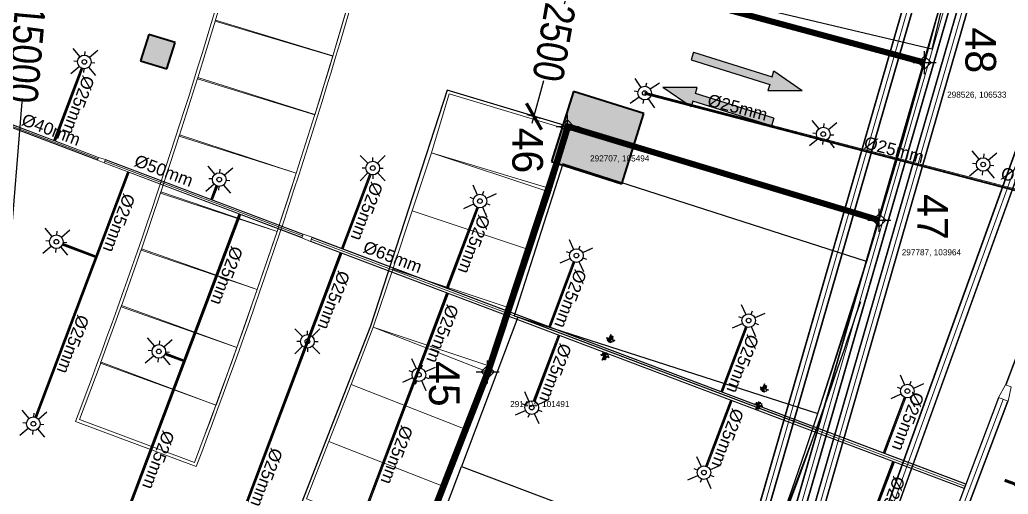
# Model space of a CAD drawing. Header units: inches. Extents: x 257070 to 799932, y -17980 to 269260.
# Drawn here: x 283779 to 299889, y 99499 to 107232 of the extents above; entities that cross this region are included whole.
import ezdxf

# ---------------------------------------------------------------- set-up
doc = ezdxf.new("R2010")
doc.units = ezdxf.units.IN
doc.header["$MEASUREMENT"] = 0
doc.header["$PDMODE"] = 99
doc.header["$PDSIZE"] = 100
doc.layers.add('0-AES-F-HYDRANT PIPE', color=7, linetype='Continuous', lineweight=15, true_color=0xf57247)
for name, color, linetype in [('0-AES-F-SPRINKLER', 10, 'Continuous'), ('2 wheeler barrier', 170, 'Continuous'), ('basement1_AP$0$A-_ROAD----_E-_-', 2, 'Continuous'), ('DSP_MISCELANEOUS', 252, 'Continuous'), ('DSP_SLAB CO-ORDINATES', 160, 'Continuous'), ('RETAIL', 40, 'Continuous')]:
    doc.layers.add(name, color=color, linetype=linetype)
for name, color, linetype, lineweight in [('0-AES-F-SPRINKLER PIPE', 10, 'Continuous', 15), ('07--DIM-2', 2, 'Continuous', 25), ('E--CONCRETE-4', 4, 'Continuous', 40), ('E--CONCRETE-SHADE', 253, 'Continuous', 20), ('M--TILING-2', 252, 'Continuous', 18), ('Q--PARKING', 253, 'Continuous', 13), ('TEXT', 7, 'Continuous', 0)]:
    doc.layers.add(name, color=color, linetype=linetype, lineweight=lineweight)
doc.styles.get("Standard").update_dxf_attribs({"font": 'arial.ttf'})
doc.styles.add('TEXT style 175', font='GOTHIC.TTF')
doc.styles.add('TEXT style 75', font='ARIALN.TTF')
doc.dimstyles.new('75', dxfattribs={"dimscale": 1.5, "dimtxt": 200, "dimasz": 113, "dimexe": 113, "dimexo": 0, "dimgap": 25, "dimtad": 0, "dimdec": 0, "dimrnd": 5, "dimzin": 0, "dimdsep": 46, "dimtxsty": 'TEXT style 75', "dimblk": 'ARCHTICK', "dimcen": 0.09, "dimdle": 113, "dimclrd": 8, "dimclre": 8, "dimclrt": 256, "dimadec": 0, "dimazin": 0, "dimtfac": 1, "dimtdec": 0, "dimtofl": 0, "dimtmove": 1, "dimatfit": 3, "dimldrblk": 'OPEN90', "dimfxl": 0, "dimtolj": 1, "dimtzin": 0, "dimarcsym": 0})
doc.dimstyles.new('ISO-25', dxfattribs={"dimtxt": 2.5, "dimasz": 2.5, "dimexe": 1.25, "dimexo": 0.625, "dimtad": 1, "dimtxsty": 'Standard', "dimcen": 2.5, "dimadec": 0, "dimazin": 0, "dimtfac": 1, "dimtmove": 0, "dimatfit": 3, "dimfxl": 1, "dimarcsym": 0})

# ---------------------------------------------------------------- blocks, each defined once
blk = doc.blocks.new('_ArchTick')
at = {"color": 0, "linetype": 'ByBlock', "const_width": 0.15}
blk.add_lwpolyline([(-0.5, -0.5), (0.5, 0.5)], dxfattribs=at)
blk = doc.blocks.new('*D304')
at = {"layer": '07--DIM-2', "color": 251, "lineweight": -2, "ltscale": 1000, "transparency": 16777216}
for p, q in [((292839, 108180), (292651, 107484)), ((292922, 108041), (292700, 108100)), ((292130, 105546), (292318, 106243)), ((292273, 105625), (292051, 105685))]:
    blk.add_line(p, q, dxfattribs=at)
at = {"layer": 'DEFPOINTS', "color": 0, "ltscale": 1000, "transparency": 16777216}
for p in [(292809, 108071), (292922, 108041, 0), (292273, 105625, 0)]:
    blk.add_point(p, dxfattribs=at)
at = {"layer": '07--DIM-2', "color": 251, "lineweight": -2, "ltscale": 1000, "transparency": 16777216, "xscale": 350, "yscale": 350, "zscale": 350}
for p, rotation in [((292809, 108071), 74.94738808202769), ((292160, 105656), 254.9473880820277)]:
    blk.add_blockref('_ArchTick', p, dxfattribs=dict(at, rotation=rotation))
at = {"layer": '07--DIM-2', "ltscale": 1000, "transparency": 16777216, "insert": (292484, 106863), "char_height": 500, "attachment_point": 5, "rotation": 260, "style": 'TEXT style 75'}
blk.add_mtext('\\A1;2500', dxfattribs=at)
blk = doc.blocks.new('_Open90')
at = {"color": 0, "linetype": 'ByBlock', "lineweight": -2}
for p, q in [((-0.5, 0.5), (0, 0)), ((0, 0), (-1, 0)), ((0, 0), (-0.5, -0.5))]:
    blk.add_line(p, q, dxfattribs=at)
blk = doc.blocks.new('*D342')
at = {"layer": '07--DIM-2', "color": 251, "lineweight": -2, "ltscale": 1000, "transparency": 16777216}
for p, q in [((283530, 114223), (284601, 114136)), ((284498, 114257), (283944, 107444)), ((283264, 99082), (283818, 105896)), ((282314, 99273), (283385, 99185))]:
    blk.add_line(p, q, dxfattribs=at)
at = {"layer": 'DEFPOINTS', "color": 0, "ltscale": 1000, "transparency": 16777216}
for p in [(283530, 114223, 0), (282314, 99273, 0), (283273, 99195)]:
    blk.add_point(p, dxfattribs=at)
at = {"layer": '07--DIM-2', "color": 251, "lineweight": -2, "ltscale": 1000, "transparency": 16777216, "xscale": 350, "yscale": 350, "zscale": 350}
for p, rotation in [((284489, 114145), 85.35068938161946), ((283273, 99195), 265.3506893816195)]:
    blk.add_blockref('_ArchTick', p, dxfattribs=dict(at, rotation=rotation))
at = {"layer": '07--DIM-2', "ltscale": 1000, "transparency": 16777216, "insert": (283881, 106670), "char_height": 500, "attachment_point": 5, "rotation": 265, "style": 'TEXT style 75'}
blk.add_mtext('\\A1;15000', dxfattribs=at)
blk = doc.blocks.new('*U158')
at = {"layer": 'DSP_SLAB CO-ORDINATES', "color": 206}
for p, q in [((0, -188), (0, 188)), ((-188, 0), (188, 0))]:
    blk.add_line(p, q, dxfattribs=at)
at = {"layer": 'DSP_SLAB CO-ORDINATES', "color": 206, "ltscale": 3.5}
blk.add_lwpolyline([(-105, 0), (0, 106), (105, 0), (0, -105), (-105, 0)], dxfattribs=at)
at = {"layer": 'DEFPOINTS', "style": 'TEXT style 175'}
blk.add_attdef('CORDINATE', (367, -572), '', height=100, dxfattribs=at)
at = {"layer": 'DSP_SLAB CO-ORDINATES', "color": 214, "style": 'TEXT style 175'}
blk.add_attdef('NO.', (-900, -20), '', height=500, rotation=270, dxfattribs=at)
blk = doc.blocks.new('*U38')
at = {"layer": 'DSP_SLAB CO-ORDINATES', "color": 206}
for p, q in [((0, -188), (0, 188)), ((-188, 0), (188, 0))]:
    blk.add_line(p, q, dxfattribs=at)
at = {"layer": 'DSP_SLAB CO-ORDINATES', "color": 206, "ltscale": 3.5}
blk.add_lwpolyline([(-105, 0), (0, 106), (105, 0), (0, -105), (-105, 0)], dxfattribs=at)
at = {"layer": 'DEFPOINTS', "style": 'TEXT style 175'}
blk.add_attdef('CORDINATE', (367, -572), '', height=100, dxfattribs=at)
at = {"layer": 'DSP_SLAB CO-ORDINATES', "color": 214, "style": 'TEXT style 175'}
blk.add_attdef('NO.', (-956, 179), '', height=500, rotation=270, dxfattribs=at)
blk = doc.blocks.new('*U159')
at = {"layer": 'DSP_SLAB CO-ORDINATES', "color": 206}
for p, q in [((0, -188), (0, 188)), ((-188, 0), (188, 0))]:
    blk.add_line(p, q, dxfattribs=at)
at = {"layer": 'DSP_SLAB CO-ORDINATES', "color": 206, "ltscale": 3.5}
blk.add_lwpolyline([(-105, 0), (0, 106), (105, 0), (0, -105), (-105, 0)], dxfattribs=at)
at = {"layer": 'DEFPOINTS', "style": 'TEXT style 175'}
blk.add_attdef('CORDINATE', (367, -572), '', height=100, dxfattribs=at)
at = {"layer": 'DSP_SLAB CO-ORDINATES', "color": 214, "style": 'TEXT style 175'}
blk.add_attdef('NO.', (619, 426), '', height=500, rotation=270, dxfattribs=at)
blk = doc.blocks.new('*U160')
at = {"layer": 'DSP_SLAB CO-ORDINATES', "color": 206}
for p, q in [((0, -188), (0, 188)), ((-188, 0), (188, 0))]:
    blk.add_line(p, q, dxfattribs=at)
at = {"layer": 'DSP_SLAB CO-ORDINATES', "color": 206, "ltscale": 3.5}
blk.add_lwpolyline([(-105, 0), (0, 106), (105, 0), (0, -105), (-105, 0)], dxfattribs=at)
at = {"layer": 'DEFPOINTS', "style": 'TEXT style 175'}
blk.add_attdef('CORDINATE', (367, -572), '', height=100, dxfattribs=at)
at = {"layer": 'DSP_SLAB CO-ORDINATES', "color": 214, "style": 'TEXT style 175'}
blk.add_attdef('NO.', (665, 572), '', height=500, rotation=270, dxfattribs=at)
blk = doc.blocks.new('basement1_AP$0$AR-DIR-A')
h = blk.add_hatch()
h.set_pattern_fill('ANSI31', color=8)
h.paths.add_polyline_path([(158, -458), (26, -458), (26, -1800), (-74, -1800), (92, -2335), (258, -1800), (158, -1800)])
at = {"layer": 'DSP_MISCELANEOUS', "color": 8}
for p, q in [((158, -458), (26, -458)), ((26, -458), (26, -1800)), ((158, -458), (158, -1800)), ((26, -1800), (-74, -1800)), ((-74, -1800), (92, -2335)), ((258, -1800), (92, -2335)), ((158, -1800), (258, -1800))]:
    blk.add_line(p, q, dxfattribs=at)
blk = doc.blocks.new('A$C3CA070F1')
at = {"layer": '0-AES-F-SPRINKLER'}
h = blk.add_hatch(dxfattribs=at)
h.set_pattern_fill('ANSI31', color=3, scale=0.196883, angle=-34.2335, style=0)
h.set_pattern_definition([(100.766483, (49937.1607, 174049.7081), (1.474466316, 0.280375668), [])])
edge = h.paths.add_edge_path()
edge.add_line((-1, 85), (-1, 84))
edge.add_line((-1, 84), (-6, 84))
edge.add_ellipse((-7, 82), major_axis=(-1.42, -0.27), ratio=1, start_angle=257, end_angle=315)
edge.add_line((-8, 83), (-15, 72))
edge.add_ellipse((-12, 70), major_axis=(-4.25, -0.81), ratio=1, start_angle=-45, end_angle=45)
edge.add_line((-14, 66), (14, 47))
edge.add_line((14, 47), (13, 46))
edge.add_line((13, 46), (-15, 65))
edge.add_ellipse((-12, 70), major_axis=(-5.52, -1.05), ratio=1, start_angle=-45, end_angle=45, ccw=False)
edge.add_line((-16, 73), (-9, 84))
edge.add_ellipse((-7, 82), major_axis=(-2.69, -0.51), ratio=1, start_angle=257, end_angle=315, ccw=False)
edge.add_line((-6, 85), (-1, 85))
h = blk.add_hatch(dxfattribs=at)
h.set_pattern_fill('ANSI31', color=3, scale=0.196883, angle=-124.2335, style=0)
h.set_pattern_definition([(190.766483, (49937.1607, 174049.7081), (-0.280375668, 1.474466316), [])])
edge = h.paths.add_edge_path()
edge.add_line((-1, 54), (7, 48))
edge.add_line((7, 48), (8, 49))
edge.add_line((8, 49), (0, 55))
edge.add_ellipse((-2, 52), major_axis=(-0.69, 3.63), ratio=1, start_angle=315, end_angle=405)
edge.add_line((-6, 54), (-14, 41))
edge.add_ellipse((-11, 39), major_axis=(-0.69, 3.63), ratio=1, start_angle=45, end_angle=135)
edge.add_line((-13, 36), (-9, 33))
edge.add_ellipse((-10, 32), major_axis=(-0.27, 1.42), ratio=1, start_angle=225, end_angle=315, ccw=False)
edge.add_line((-9, 31), (-10, 30))
edge.add_line((-10, 30), (-8, 29))
edge.add_line((-8, 29), (-7, 30))
edge.add_ellipse((-10, 32), major_axis=(-3.3, -0.63), ratio=1, start_angle=135, end_angle=225)
edge.add_line((-8, 35), (-12, 38))
edge.add_ellipse((-11, 39), major_axis=(-1.75, -0.33), ratio=1, start_angle=-45, end_angle=45, ccw=False)
edge.add_line((-13, 40), (-4, 53))
edge.add_ellipse((-2, 52), major_axis=(-1.75, -0.33), ratio=1, start_angle=225, end_angle=315, ccw=False)
at = {"layer": '0-AES-F-SPRINKLER', "color": 3}
for p, q in [((-98, 39), (-97, 43)), ((-98, 38), (-98, 39)), ((-98, 39), (-98, 39)), ((-98, 39), (-98, 39)), ((-98, 37), (-98, 38)), ((-98, 38), (-98, 38)), ((-98, 38), (-98, 38)), ((-98, 38), (-98, 38)), ((-98, 38), (-98, 38)), ((-98, 38), (-98, 38)), ((-98, 38), (-98, 38)), ((-98, 38), (-98, 38)), ((-98, 38), (-98, 38)), ((-98, 38), (-98, 38)), ((-96, 37), (-98, 37)), ((-98, 37), (-98, 37)), ((-98, 37), (-98, 37)), ((-98, 37), (-98, 37)), ((-98, 37), (-98, 37)), ((-98, 37), (-98, 37)), ((-98, 37), (-98, 37)), ((-98, 37), (-98, 37)), ((-98, 37), (-98, 37)), ((-98, 37), (-98, 37)), ((-98, 37), (-98, 37)), ((-98, 37), (-98, 37)), ((-98, 37), (-98, 37)), ((-98, 37), (-98, 37)), ((-98, 37), (-98, 37)), ((-98, 37), (-98, 37)), ((-98, 37), (-98, 37)), ((-97, 37), (-98, 37)), ((-98, 37), (-98, 37)), ((-98, 37), (-98, 37)), ((-98, 37), (-98, 37)), ((-98, 37), (-98, 37)), ((-98, 37), (-98, 37)), ((-98, 37), (-98, 37)), ((-98, 37), (-98, 37)), ((-98, 37), (-98, 37)), ((-98, 37), (-98, 37)), ((-98, 37), (-98, 37)), ((-98, 37), (-98, 37)), ((-98, 37), (-98, 37)), ((-98, 37), (-98, 37)), ((-97, 45), (-79, 71)), ((-96, 40), (-97, 40)), ((-97, 40), (-97, 40)), ((-97, 40), (-97, 40)), ((-97, 40), (-97, 39)), ((-97, 39), (-97, 39)), ((-97, 39), (-97, 39)), ((-97, 39), (-97, 39)), ((-97, 39), (-97, 39)), ((-97, 39), (-97, 39)), ((-97, 39), (-97, 39)), ((-97, 39), (-97, 39)), ((-97, 39), (-97, 38)), ((-97, 38), (-97, 38)), ((-97, 38), (-97, 38)), ((-97, 38), (-97, 38)), ((-97, 38), (-97, 38)), ((-97, 38), (-97, 38)), ((-97, 38), (-97, 38)), ((-97, 38), (-97, 38)), ((-97, 38), (-97, 38)), ((-97, 38), (-97, 38)), ((-97, 38), (-97, 38)), ((-97, 38), (-97, 37)), ((-97, 37), (-97, 37)), ((-97, 37), (-97, 37)), ((-97, 37), (-97, 37)), ((-95, 46), (-96, 42)), ((-96, 42), (-96, 42)), ((-96, 42), (-96, 41)), ((-96, 41), (-96, 41)), ((-96, 41), (-96, 41)), ((-96, 41), (-96, 41)), ((-96, 41), (-96, 41)), ((-96, 41), (-96, 41)), ((-96, 41), (-96, 41)), ((-96, 41), (-96, 41)), ((-96, 41), (-96, 41)), ((-96, 41), (-96, 40)), ((-96, 40), (-96, 40)), ((-96, 40), (-96, 40)), ((-96, 40), (-96, 40)), ((-96, 40), (-96, 40)), ((-95, 37), (-96, 37)), ((-96, 37), (-96, 37)), ((-96, 37), (-96, 37)), ((-96, 37), (-96, 37)), ((-96, 37), (-96, 37)), ((-94, 38), (-95, 38)), ((-95, 38), (-95, 38)), ((-95, 38), (-95, 38)), ((-95, 38), (-95, 38)), ((-95, 38), (-95, 38)), ((-95, 38), (-95, 38)), ((-95, 38), (-95, 38)), ((-95, 38), (-95, 38)), ((-95, 38), (-95, 38)), ((-95, 38), (-95, 37)), ((-95, 37), (-95, 37)), ((-95, 37), (-95, 37)), ((-95, 37), (-95, 37)), ((-95, 37), (-95, 37)), ((-95, 37), (-95, 37)), ((-95, 37), (-95, 37)), ((-95, 37), (-95, 37)), ((-95, 37), (-95, 37)), ((-95, 37), (-95, 37)), ((-95, 37), (-95, 37)), ((-95, 37), (-95, 37)), ((-95, 37), (-95, 37)), ((-95, 37), (-95, 37)), ((-95, 37), (-95, 37)), ((-95, 37), (-95, 37)), ((-95, 37), (-95, 37)), ((-94, 88), (-93, 90)), ((-72, 73), (-94, 88)), ((-94, 43), (-94, 48)), ((-93, 43), (-94, 43)), ((-94, 43), (-94, 43)), ((-94, 43), (-94, 43)), ((-94, 43), (-94, 43)), ((-94, 43), (-94, 43)), ((-94, 43), (-94, 41)), ((-94, 43), (-94, 43)), ((-94, 43), (-94, 43)), ((-94, 43), (-94, 43)), ((-94, 43), (-94, 43)), ((-94, 43), (-94, 43)), ((-94, 43), (-94, 43)), ((-94, 43), (-94, 43)), ((-94, 43), (-94, 43)), ((-94, 43), (-94, 43)), ((-94, 43), (-94, 43)), ((-94, 43), (-94, 43)), ((-94, 41), (-94, 41)), ((-94, 41), (-94, 41)), ((-94, 41), (-94, 41)), ((-94, 41), (-94, 41)), ((-94, 41), (-94, 41)), ((-94, 41), (-94, 41)), ((-94, 41), (-94, 41)), ((-94, 41), (-94, 40)), ((-94, 40), (-94, 40)), ((-94, 40), (-94, 40)), ((-94, 40), (-94, 40)), ((-94, 40), (-94, 40)), ((-94, 40), (-94, 40)), ((-94, 40), (-94, 40)), ((-94, 40), (-94, 40)), ((-94, 40), (-94, 39)), ((-94, 39), (-94, 39)), ((-94, 39), (-94, 39)), ((-94, 39), (-94, 39)), ((-94, 39), (-94, 39)), ((-94, 39), (-94, 39)), ((-94, 39), (-94, 39)), ((-94, 39), (-94, 39)), ((-94, 39), (-94, 38)), ((-93, 90), (-59, 67)), ((-93, 47), (-93, 49)), ((-91, 47), (-93, 43)), ((-93, 46), (-93, 47)), ((-92, 46), (-93, 46)), ((-93, 46), (-93, 46)), ((-93, 46), (-93, 46)), ((-93, 46), (-93, 46)), ((-93, 46), (-93, 46)), ((-93, 46), (-93, 46)), ((-93, 46), (-93, 46)), ((-93, 46), (-93, 46)), ((-93, 46), (-93, 46)), ((-93, 46), (-93, 46)), ((-93, 46), (-93, 46)), ((-93, 46), (-93, 46)), ((-93, 46), (-93, 46)), ((-93, 46), (-93, 46)), ((-93, 46), (-93, 46)), ((-93, 46), (-93, 46)), ((-93, 46), (-93, 46)), ((-93, 46), (-93, 46)), ((-93, 46), (-93, 46)), ((-93, 46), (-93, 46)), ((-91, 42), (-93, 43)), ((-93, 43), (-93, 43)), ((-93, 43), (-93, 43)), ((-93, 43), (-93, 43)), ((-93, 43), (-93, 43)), ((-93, 43), (-93, 43)), ((-93, 43), (-93, 43)), ((-93, 43), (-93, 43)), ((-93, 43), (-93, 43)), ((-93, 43), (-93, 43)), ((-93, 43), (-93, 43)), ((-93, 43), (-93, 43)), ((-93, 43), (-93, 43)), ((-93, 43), (-93, 43)), ((-93, 43), (-93, 43)), ((-93, 43), (-93, 43)), ((-93, 43), (-93, 43)), ((-93, 43), (-93, 43)), ((-93, 43), (-93, 43)), ((-93, 43), (-93, 43)), ((-93, 43), (-93, 43)), ((-93, 43), (-93, 43)), ((-93, 43), (-93, 43)), ((-85, 66), (-92, 55)), ((-90, 50), (-92, 46)), ((-92, 46), (-92, 46)), ((-92, 46), (-92, 46)), ((-92, 46), (-92, 46)), ((-92, 46), (-92, 46)), ((-92, 46), (-92, 46)), ((-90, 47), (-91, 47)), ((-90, 43), (-91, 42)), ((-91, 42), (-91, 42)), ((-91, 42), (-91, 42)), ((-91, 42), (-91, 42)), ((-91, 42), (-91, 42)), ((-91, 42), (-91, 42)), ((-91, 42), (-91, 42)), ((-91, 42), (-91, 42)), ((-91, 42), (-91, 42)), ((-91, 42), (-91, 42)), ((-91, 42), (-91, 42)), ((-91, 42), (-91, 42)), ((-91, 42), (-91, 42)), ((-91, 42), (-91, 42)), ((-91, 42), (-91, 42)), ((-91, 42), (-91, 42)), ((-88, 57), (-90, 49)), ((-89, 54), (-90, 51)), ((-90, 50), (-90, 50)), ((-88, 47), (-90, 43)), ((-90, 47), (-88, 47)), ((-90, 43), (-90, 43)), ((-90, 43), (-90, 43)), ((-90, 43), (-90, 43)), ((-89, 55), (-89, 55)), ((-88, 46), (-88, 47)), ((-87, 59), (-87, 59)), ((-87, 59), (-87, 59)), ((-86, 57), (-87, 49)), ((-87, 49), (-83, 28)), ((-85, 58), (-85, 58)), ((-77, 43), (-85, 49)), ((-83, 28), (-60, 9)), ((-77, 70), (-82, 63)), ((-80, 66), (-82, 67)), ((-45, 31), (-81, -23)), ((-78, 63), (-80, 65)), ((-79, 71), (-77, 70)), ((-71, 26), (-79, 31)), ((-57, 13), (-79, 28)), ((-70, 64), (-78, 63)), ((-78, -29), (-40, 27)), ((-69, 55), (-75, 59)), ((-66, 54), (-74, 42)), ((-74, 42), (-71, 26)), ((-73, 44), (-71, 43)), ((-69, 47), (-72, 43)), ((-71, 43), (-70, 43)), ((-71, 26), (-55, 15)), ((-70, 43), (-66, 49)), ((-66, 50), (-68, 52)), ((-61, 65), (-67, 69)), ((-62, 66), (-67, 65)), ((-50, 57), (-66, 54)), ((-66, 49), (-66, 50)), ((-47, 28), (-63, 40)), ((-59, 67), (-61, 65)), ((-57, 67), (-60, 66)), ((-60, 44), (-42, 32)), ((-50, 57), (-58, 62)), ((-19, 46), (-57, 67)), ((-17, 37), (-55, 63)), ((-29, 42), (-50, 57)), ((-13, 9), (-45, 31)), ((-36, 42), (-44, 30)), ((-43, 33), (-35, 46)), ((-39, -30), (-13, 9)), ((-37, 25), (-28, 38)), ((-35, 41), (-36, 42)), ((-32, 32), (-35, 39)), ((-30, 52), (-16, 73)), ((-29, 20), (-17, 37)), ((-28, 38), (-26, 40)), ((-21, 32), (-28, 37)), ((-23, 16), (-12, 33)), ((-1, 26), (-23, -9)), ((-22, 15), (-12, 31)), ((-9, 32), (-21, 14)), ((2, 24), (-20, -11)), ((-20, -8), (-1, 22)), ((-17, 37), (-19, 46)), ((-19, 13), (-10, 29)), ((-7, 30), (-18, 12)), ((-17, 37), (-17, 37)), ((4, 22), (-17, -13)), ((-17, -10), (1, 20)), ((-16, 73), (-9, 84)), ((-16, 11), (-7, 27)), ((-8, 83), (-15, 72)), ((13, 46), (-15, 65)), ((-4, 28), (-15, 10)), ((-1, 84), (-14, 66)), ((-14, 66), (14, 47)), ((-6, 54), (-14, 41)), ((-12, 33), (-14, 33)), ((-14, -15), (7, 20)), ((-14, -12), (4, 18)), ((-13, 40), (-4, 53)), ((-13, 36), (-9, 33)), ((-13, 9), (-4, 24)), ((-2, 34), (-12, 41)), ((-8, 35), (-12, 38)), ((-12, 31), (-12, 33)), ((-9, 32), (-12, 31)), ((7, 16), (-11, -13)), ((-10, 29), (-9, 32)), ((-9, 31), (-10, 30)), ((-7, 30), (-10, 29)), ((-10, 30), (-8, 29)), ((9, 17), (-10, -14)), ((-9, -13), (9, 13)), ((-8, 29), (-7, 30)), ((8, 49), (-7, 27)), ((-7, 27), (-7, 30)), ((-4, 28), (-7, 27)), ((-6, 85), (-1, 85)), ((-1, 84), (-6, 84)), ((5, 44), (-5, 51)), ((-4, 24), (-4, 28)), ((-1, 26), (-4, 24)), ((-1, 85), (-1, 84)), ((-1, 54), (7, 48)), ((13, 46), (-1, 25)), ((-1, 22), (-1, 26)), ((2, 24), (-1, 22)), ((8, 49), (0, 55)), ((1, 20), (2, 24)), ((4, 22), (1, 20)), ((4, 18), (4, 22)), ((7, 20), (4, 18)), ((7, 48), (8, 49)), ((7, 16), (7, 20)), ((9, 17), (7, 16)), ((9, 15), (9, 17)), ((14, 47), (13, 46)), ((-82, -25), (-80, -30)), ((-80, -30), (-78, -29)), ((-66, -11), (-39, -30)), ((-23, -7), (-23, -9)), ((-23, -9), (-20, -8)), ((-20, -8), (-20, -11)), ((-20, -11), (-17, -10)), ((-17, -10), (-17, -13)), ((-17, -13), (-14, -12)), ((-14, -12), (-14, -15)), ((-14, -15), (-11, -13)), ((-11, -13), (-11, -14)), ((-11, -14), (-11, -14))]:
    blk.add_line(p, q, dxfattribs=at)
for centre, major_axis, start_param, end_param in [((-95, 43), (-0.41, 2.13), 0.784914, 1.034983), ((-95, 43), (-2.74, -0.52), -0.560204, -0.324923), ((-93, 46), (-0.51, 2.68), 0.787914, 1.247507), ((-93, 48), (-1.75, -0.33), -0.775969, -0.160442), ((-91, 54), (-0.29, 1.52), 0.785398, 2.356194), ((-92, 49), (-0.33, 1.74), 0.791774, 1.412986), ((-89, 55), (-0.103, 0.54), 0.916881, 1.969618), ((-93, 51), (-3.09, -0.59), 2.526084, 2.789089), ((-95, 50), (-5.72, -1.09), 2.374727, 2.798549), ((-91, 55), (-0.33, 1.74), 4.197625, 4.773282), ((-84, 57), (-3.79, -0.72), -0.784768, -0.363877), ((-93, 50), (-5.72, -1.09), 2.377207, 2.798549), ((-80, 54), (-1.57, 8.26), 0.010205, 0.785398), ((-84, 56), (-0.35, 1.85), 0.785501, 1.132999), ((-83, 65), (-1.52, -0.29), 3.926991, 5.497787), ((-80, 54), (-5.9, -1.12), 4.155645, 5.497787), ((-80, 54), (-8.26, -1.57), 4.155621, 4.722594), ((-75, 68), (-8.26, -1.57), 1.014052, 3.151797), ((-75, 63), (-2.79, -0.53), -0.113999, 0.093951), ((-75, 68), (-1.12, 5.9), 2.584882, 5.497787), ((-75, 46), (-0.53, 2.79), 2.356194, 3.926991), ((-75, 68), (-1.57, 8.26), 4.722594, 5.497787), ((-70, 53), (-2.79, -0.53), 2.356194, 3.926991), ((-65, 44), (-3.72, -0.71), -0.403281, 1.321745), ((-65, 44), (-0.71, 3.72), 4.96144, 6.686466), ((-65, 37), (-0.56, 2.96), 5.497794, 6.034125), ((-59, 47), (-2.96, -0.56), 0.24906, 0.785391), ((-60, 60), (-2.83, -0.54), 3.926991, 4.712389), ((-33, 40), (-0.45, 2.36), 0.803442, 1.867502), ((-30, 39), (-2.79, -0.53), 2.356194, 3.926991), ((-24, 39), (-0.53, 2.79), 5.497787, 7.068583), ((-12, 70), (-5.52, -1.05), -0.785398, 0.785398), ((-15, 35), (-0.54, 2.83), 0.785398, 3.403392), ((-12, 70), (-4.25, -0.81), -0.785398, 0.785398), ((-11, 39), (-0.69, 3.63), 0.785398, 2.356194), ((-11, 39), (-1.75, -0.33), -0.785398, 0.785398), ((-7, 82), (-2.69, -0.51), 4.485496, 5.497787), ((-10, 32), (-0.27, 1.42), 3.926991, 5.497787), ((-7, 82), (-1.42, -0.27), 4.485496, 5.497787), ((-10, 32), (-3.3, -0.63), 2.356194, 3.926991), ((-2, 52), (-0.69, 3.63), 5.497787, 7.068583), ((-2, 52), (-1.75, -0.33), 3.926991, 5.497787), ((6, 14), (-0.54, 2.83), 3.926991, 4.712389), ((-79, -24), (-0.51, 2.69), 0.785398, 1.797689), ((-11, -11), (-2.83, -0.54), 1.570796, 2.356194)]:
    blk.add_ellipse(centre, major_axis=major_axis, ratio=1, start_param=start_param, end_param=end_param, dxfattribs=at)
at = {"layer": '0-AES-F-SPRINKLER', "color": 3, "extrusion": (0, 0, -1)}
for centre, major_axis, start_param, end_param in [((-86, 47), (-0.53, 2.79), -0.113999, 0.785398), ((-77, 34), (-0.54, 2.83), 3.926991, 4.712389)]:
    blk.add_ellipse(centre, major_axis=major_axis, ratio=1, start_param=start_param, end_param=end_param, dxfattribs=at)
blk = doc.blocks.new('*U603')
at = {"layer": '0-AES-F-SPRINKLER'}
for p, q in [((171672, 56809), (171672, 56871)), ((171562, 56699), (171500, 56699)), ((171672, 56588), (171672, 56526)), ((171783, 56699), (171845, 56699))]:
    blk.add_line(p, q, dxfattribs=at)
for radius in [111, 37.8]:
    blk.add_circle((171672, 56699), radius, dxfattribs=at)
at = {"layer": '0-AES-F-SPRINKLER PIPE'}
for points, override in [([(171468, 56903), (171594, 56777)], {"dimasz": 70, "dimtad": 0, "dimfxl": 13, "dimarcsym": 1}), ([(171877, 56903), (171751, 56777)], {"dimasz": 70, "dimtad": 0, "dimfxl": 13, "dimarcsym": 1}), ([(171468, 56494), (171594, 56620)], {"dimasz": 70, "dimtad": 0, "dimfxl": 13, "dimarcsym": 1}), ([(171877, 56494), (171751, 56620)], {"dimasz": 70, "dimgap": 0.625, "dimtad": 0, "dimfxl": 13, "dimarcsym": 1})]:
    blk.add_leader(points, dimstyle='ISO-25', override=override, dxfattribs=at)

msp = doc.modelspace()

# ---------------------------------------------------------------- hatches: boundary and pattern name
at = {"layer": 'E--CONCRETE-SHADE', "ltscale": 3.5}
h = msp.add_hatch(color=8, dxfattribs=at)
h.dxf.hatch_style = 1
h.paths.add_polyline_path([(286310.9, 106858.7), (285881.8, 106994.2), (285746.4, 106565), (286175.5, 106429.6)])
h = msp.add_hatch(color=8, dxfattribs=at)
h.dxf.hatch_style = 1
h.paths.add_polyline_path([(286175.5, 106429.6), (286310.9, 106858.7), (285881.8, 106994.2), (285746.4, 106565)])
h = msp.add_hatch(color=8, dxfattribs=at)
h.dxf.hatch_style = 1
h.paths.add_polyline_path([(292805.9, 106063.6), (292444.7, 104919.2), (293589, 104558.1), (293950.2, 105702.4)])
h = msp.add_hatch(color=8, dxfattribs=at)
h.dxf.hatch_style = 1
h.paths.add_polyline_path([(292805.9, 106063.6), (292444.7, 104919.2), (293589, 104558.1), (293950.2, 105702.4)])

# ---------------------------------------------------------------- linework, layer by layer
at = {"layer": '0-AES-F-HYDRANT PIPE', "ltscale": 1000, "elevation": 0}
for points in [[(298513.6, 199173.1), (306187.8, 191502.2), (303591.5, 186696.8), (302934.4, 184675.7), (302275.3, 181803.5), (300832.5, 172172.5), (299728, 165299.5), (300767, 157315.5), (304505, 129961), (302128.5, 112276.5), (301188, 108123.5), (288983, 74343.5), (287714, 71128), (293725.5, 51972.5), (294167, 50404.5), (301997.5, 35030.5), (313365.2, 25286.2), (316530, 29061.1)], [(298555.3, 199244.9), (306286.9, 191516.7), (303665.6, 186665), (303011.8, 184654.3), (302354.2, 181788.6), (300911.8, 172160.2), (299809.1, 165298.3), (300846.6, 157326.1), (304586, 129961.1), (302207.6, 112262.3), (301265.2, 108100.9), (289058.1, 74315.1), (287799.1, 71124.9), (293802.5, 51995.4), (294242.1, 50433.9), (302061.8, 35081.1), (313355.9, 25400), (316468.5, 29112.6)], [(298560, 199254.3), (306299.3, 191518.5), (303674.8, 186661.1), (303021.5, 184651.6), (302364.1, 181786.7), (300921.7, 172158.6), (299819.3, 165298.1), (300856.5, 157327.4), (304596.1, 129961.1), (302217.5, 112260.5), (301274.8, 108098.1), (289067.5, 74311.6), (287809.7, 71124.6), (293812.1, 51998.3), (294251.5, 50437.6), (302069.9, 35087.4), (313354.7, 25414.2), (316460.8, 29119.1)]]:
    msp.add_lwpolyline(points, dxfattribs=at)
for points in [[(298474.8, 199091.3), (306082.6, 191486.8), (303512.8, 186730.5), (302852.1, 184698.5), (302191.5, 181819.4), (300748.2, 172185.6), (299641.8, 165300.8), (300682.5, 157304.2), (304419, 129960.9), (302044.5, 112291.6), (301106, 108147.5), (288903.2, 74373.6), (287630.1, 71147.7, 0.1716515), (287628.9, 71114.4), (293643.8, 51948.2), (294087.2, 50373.3), (301929.2, 34976.8), (313375.2, 25165.4), (316595.3, 29006.3)], [(298479.3, 199101), (306095, 191488.6), (303522, 186726.5), (302861.8, 184695.8), (302201.3, 181817.5), (300758.2, 172184), (299652, 165300.6), (300692.4, 157305.6), (304429.1, 129960.9), (302054.4, 112289.8), (301115.7, 108144.7), (288912.6, 74370.1), (287639.4, 71144, 0.1716515), (287638.5, 71117.4), (293653.4, 51951), (294096.6, 50377), (301937.2, 34983.1), (313374, 25179.6), (316587.7, 29012.7)]]:
    msp.add_lwpolyline(points, format="xyb", dxfattribs=at)
at = {"layer": '0-AES-F-SPRINKLER PIPE', "ltscale": 1000}
for p, q in [((293960.2, 106021.5, 0), (300858.7, 104219.8, 0)), ((293961, 106024.4, 0), (300859.4, 104222.7, 0)), ((293964.1, 106036.5, 0), (300862.6, 104234.8, 0)), ((293967.3, 106048.6, 0), (300865.7, 104246.9, 0)), ((293968, 106051.5, 0), (300866.5, 104249.8, 0))]:
    msp.add_line(p, q, dxfattribs=at)
at = {"layer": '0-AES-F-SPRINKLER PIPE', "ltscale": 1000, "elevation": 0}
for points in [[(289126.3, 192085.8), (288892.4, 189012.2), (299939.2, 183952.1), (296721.1, 166590), (300367.4, 141377.4), (302186.3, 130501.8), (300655.7, 116050.1), (295462.4, 98048.7), (289389.9, 81684.3), (287942.3, 76540.8), (287213.4, 74309), (286528.6, 71911.2), (293470.3, 49877.4), (301142.3, 34501.9), (313279.8, 24504.4)], [(289136.3, 192085), (288902.9, 189018.4), (299950.5, 183957.9), (296731.2, 166589.8), (300377.3, 141379), (302196.4, 130502.1), (300665.5, 116048.2), (295471.9, 98045.6), (289399.4, 81681.2), (287951.9, 76537.9), (287222.9, 74306.1), (286539, 71911.3), (293479.6, 49881.2), (301150.3, 34508.3), (313286.2, 24512.2)], [(289211, 192079.3), (288981.7, 189064.8), (300034.9, 184001.7), (296807.2, 166588.3), (300451.4, 141390.5), (302272.1, 130504.4), (300739.4, 116033.7), (295543.2, 98022.1), (289470.8, 81658), (288023.6, 76516.1), (287294.6, 74284.1), (286617.3, 71912.4), (293549.3, 49909.4), (301210.2, 34556), (313333.5, 24570.3)], [(289285.8, 192073.6), (289060.4, 189111.2), (300119.3, 184045.6), (296883.2, 166586.8), (300525.5, 141402.1), (302347.8, 130506.7), (300813.3, 116019.3), (295614.5, 97998.6), (289542.1, 81634.7), (288095.4, 76494.2), (287366.4, 74262.2), (286695.6, 71913.4), (293619.1, 49937.5), (301270.2, 34603.8), (313380.9, 24628.5)], [(289295.8, 192072.9), (289070.9, 189117.4), (300130.5, 184051.4), (296893.4, 166586.6), (300535.4, 141403.6), (302357.8, 130507), (300823.1, 116017.3), (295624, 97995.5), (289551.6, 81631.6), (288105, 76491.3), (287375.9, 74259.2), (286706.1, 71913.6), (293628.4, 49941.3), (301278.2, 34610.2), (313387.2, 24636.3)], [(300529.4, 184003), (297299.7, 166578.5), (300931.6, 141465.4), (302762.3, 130519.1), (301218.2, 115940.1), (296005.1, 97870), (289933.2, 81507.4), (288706.5, 77151)], [(300538.7, 183998.7), (297309.8, 166578.3), (300941.5, 141466.9), (302772.4, 130519.4), (301228, 115938.1), (296014.7, 97866.9), (289942.7, 81504.3), (288711.9, 77133.6)], [(300623.1, 184042.6), (297385.8, 166576.8), (301015.6, 141478.5), (302848.1, 130521.7), (301301.9, 115923.7), (296085.9, 97843.4), (290014.1, 81481), (288795.5, 77151.2)], [(300709.4, 184096.5), (297461.8, 166575.3), (301089.7, 141490.1), (302923.8, 130524), (301375.8, 115909.2), (296157.2, 97819.9), (290085.5, 81457.8), (288873.8, 77152.4)], [(300718.8, 184092.3), (297471.9, 166575.1), (301099.6, 141491.6), (302933.8, 130524.3), (301385.7, 115907.3), (296166.7, 97816.8), (290095, 81454.7), (288879.3, 77135)], [(284777.6, 106447.6), (284331.4, 105266.4)], [(284780.3, 106446.2), (284334.2, 105265.4)], [(284791.7, 106441.1), (284345.9, 105260.9)], [(284803.7, 106437.4), (284357.6, 105256.5)], [(284806.6, 106436.7), (284360.4, 105255.5)], [(283435.6, 105553.5), (285047.1, 104944.8)], [(283437.1, 105557.2), (285048.5, 104948.5)], [(283444.1, 105575.9), (285055.6, 104967.2)], [(283451.2, 105594.6), (285062.6, 104985.9)], [(283452.6, 105598.4), (285064, 104989.7)], [(285155.2, 104897.5), (288378.8, 103679.8)], [(285157, 104902.2), (288380.6, 103684.5)], [(285165.8, 104925.6), (288389.5, 103707.9)], [(285174.6, 104949), (288398.3, 103731.3)], [(285176.4, 104953.6), (288400.1, 103735.9)], [(285534.9, 104754.1), (284024.4, 100755.1)], [(285537.8, 104753), (284027.3, 100754.4)], [(285549.4, 104748.6), (284039.3, 100750.7)], [(285561.1, 104744.2), (284050.7, 100745.6)], [(285563.9, 104743.1), (284053.4, 100744.2)], [(286976.5, 104530.3), (286891.6, 104305.7)], [(286979.1, 104528.9), (286894.4, 104304.7)], [(286990.6, 104523.8), (286906.1, 104300.3)], [(287002.5, 104520.1), (286917.8, 104295.8)], [(287005.5, 104519.3), (286920.6, 104294.8)], [(291226.4, 104178.2), (290730.3, 102864.8)], [(291229.1, 104176.8), (290733.1, 102863.7)], [(291240.6, 104171.7), (290744.8, 102859.3)], [(291252.5, 104167.9), (290756.5, 102854.9)], [(291255.4, 104167.2), (290759.3, 102853.8)], [(284483.1, 103589.1), (285018.5, 103386.9)], [(288516.2, 103618.9), (299169.2, 99594.8)], [(288518.3, 103624.5), (299171.3, 99600.4)], [(288529.8, 103654.9), (299182.8, 99630.8)], [(288541.2, 103685.3), (299194.3, 99661.2)], [(288543.4, 103690.9), (299196.4, 99666.8)], [(284472.2, 103560.1), (285007.5, 103357.9)], [(284473.6, 103562.8), (285008.6, 103360.7)], [(284478.7, 103574.2), (285013, 103372.4)], [(284482.4, 103586.2), (285017.4, 103384.1)], [(292798.5, 103290.9), (292399.3, 102234.3)], [(292801.1, 103289.5), (292402.2, 102233.3)], [(292812.6, 103284.4), (292413.8, 102228.9)], [(292824.5, 103280.7), (292425.5, 102224.4)], [(292827.5, 103280), (292428.3, 102223.4)], [(290735.3, 102780.6), (289216.8, 98760.6)], [(290738.2, 102779.5), (289219.8, 98759.9)], [(290749.8, 102775.1), (289231.7, 98756.1)], [(290761.5, 102770.7), (289243.2, 98751)], [(290764.3, 102769.6), (289245.8, 98749.6)], [(295604.9, 102230.8), (295205.8, 101174.2)], [(295607.6, 102229.4), (295208.6, 101173.2)], [(295619, 102224.3), (295220.3, 101168.7)], [(295631, 102220.6), (295232, 101164.3)], [(295633.9, 102219.9), (295234.8, 101163.3)], [(292553.5, 102093.8), (292147.5, 101018.8)], [(292556.4, 102092.7), (292150.4, 101018.1)], [(292568, 102088.3), (292162.4, 101014.4)], [(292579.7, 102083.9), (292173.9, 101009.4)], [(292582.5, 102082.8), (292176.5, 101008)], [(286142.3, 101772.6), (286441, 101659.7)], [(286143.8, 101775.3), (286442.1, 101662.6)], [(286148.8, 101786.7), (286446.5, 101674.2)], [(286152.6, 101798.6), (286450.9, 101685.9)], [(286153.3, 101801.6), (286452, 101688.7)], [(295360, 101033.7), (294953.9, 99958.7)], [(295362.8, 101032.6), (294956.9, 99958)], [(295374.5, 101028.2), (294968.8, 99954.3)], [(295386.2, 101023.8), (294980.3, 99949.2)], [(295389, 101022.7), (294983, 99947.8)], [(298192.1, 101081.8), (297849.7, 100175.5)], [(298194.7, 101080.4), (297852.5, 100174.5)], [(298206.2, 101075.3), (297864.2, 100170)], [(298218.1, 101071.5), (297875.9, 100165.6)], [(298221.1, 101070.8), (297878.7, 100164.6)], [(298004.3, 100034.8), (297541.5, 98809.6)], [(298007.1, 100033.7), (297544.5, 98808.9)], [(298018.8, 100029.3), (297556.4, 98805.1)], [(298030.5, 100024.9), (297567.8, 98800)], [(298033.3, 100023.8), (297570.5, 98798.6)]]:
    msp.add_lwpolyline(points, dxfattribs=at)
for points in [[(289695.4, 192040.5), (289492.7, 189366), (300852.7, 184162.4), (297592.4, 166572.7), (301217, 141509.9), (303053.8, 130527.9), (301502.8, 115884.4), (296279.7, 97779.6), (293101.2, 89214.1, 0.2926298), (293186.4, 89022.5), (316711.7, 79666.6), (330293.5, 83212.7), (345003.4, 88448.1), (345549.8, 86789.5)], [(289705.3, 192039.7), (289503.2, 189372.1), (300863.9, 184168.2), (297602.5, 166572.5), (301226.9, 141511.4), (303063.8, 130528.2), (301512.6, 115882.5), (296289.2, 97776.5), (293113.9, 89219.8, 0.2906855), (293199.1, 89028.2), (316712.4, 79677.1), (330290.6, 83222.2), (345009.7, 88461), (345559.3, 86792.7)], [(289779.5, 192034.1), (289581.3, 189418.2), (300948.2, 184211.4), (297678.5, 166571), (301301, 141523), (303139.5, 130530.5), (301586.5, 115868), (296360.5, 97753), (293209.8, 89262.4, 0.4074396), (293295, 89070.8), (316717.2, 79755.9), (330268.5, 83294), (345056.9, 88557.4), (345630.5, 86816.1)], [(289853.6, 192028.5), (289659.3, 189464.2), (301032.5, 184254.6), (297754.5, 166569.5), (301375.1, 141534.6), (303215.2, 130532.8), (301660.4, 115853.5), (296431.8, 97729.5), (293305.6, 89305, 0.4074396), (293390.8, 89113.4), (316722.1, 79834.7), (330246.4, 83365.8), (345104.1, 88653.9), (345701.8, 86839.6)], [(289863.6, 192027.7), (289669.8, 189470.4), (301043.8, 184260.4), (297764.6, 166569.3), (301385, 141536.1), (303225.2, 130533.1), (301670.2, 115851.6), (296441.3, 97726.4), (293318.4, 89310.7, 0.4074396), (293403.6, 89119.1), (316722.8, 79845.2), (330243.5, 83375.3), (345110.4, 88666.7), (345711.3, 86842.7)], [(299846.5, 101283.1), (300641.5, 103389, 0.0263862), (300642.5, 103392.2), (302191.7, 109323.9)], [(299853.9, 101280.3), (300649, 103386.2, 0.0263862), (300650.3, 103390.2), (302199.5, 109321.9)], [(291421.8, 68996.5), (289636.1, 74204.9, -0.1746093), (289638.6, 74364.1), (299728.1, 101074.4)], [(291431.3, 68999.7), (289645.6, 74208.1, -0.1746093), (289647.9, 74360.6), (299737.4, 101070.8)], [(291502.2, 69024.1), (289716.5, 74232.4, -0.1746093), (289718.1, 74334.1), (299807.6, 101044.3)], [(291573.2, 69048.4), (289787.4, 74256.8, -0.1746093), (289788.2, 74307.6), (299877.8, 101017.8)], [(291582.6, 69051.6), (289796.9, 74260, -0.1746093), (289797.6, 74304), (299887.1, 101014.3)]]:
    msp.add_lwpolyline(points, format="xyb", dxfattribs=at)
for points in [[(285064, 104989.7), (285047.1, 104944.8), (285155.2, 104897.5), (285176.4, 104953.6)], [(288400.1, 103735.9), (288378.8, 103679.8), (288516.2, 103618.9), (288543.4, 103690.9)], [(299846.5, 101283.1), (299936.3, 101249.2), (299887.1, 101014.3), (299728.1, 101074.4)]]:
    msp.add_lwpolyline(points, close=True, dxfattribs=at)
at = {"layer": '0-AES-F-SPRINKLER PIPE', "ltscale": 1000}
for points in [[(289478.5, 104716.4), (289022.8, 103509.8)], [(289481.2, 104714.9), (289025.6, 103508.7)], [(289492.6, 104709.9), (289037.3, 103504.3)], [(289504.6, 104706.1), (289048.9, 103499.9)], [(289507.5, 104705.4), (289051.8, 103498.9)], [(287350.8, 104068.2), (285402.6, 98910.6)], [(287353.6, 104067.1), (285405.5, 98909.9)], [(287365.3, 104062.7), (285417.5, 98906.1)], [(287377, 104058.3), (285428.9, 98901)], [(287379.8, 104057.2), (285431.6, 98899.6)], [(289002, 103441.8), (287428.5, 99276.3)], [(289004.8, 103440.7), (287431.4, 99275.6)], [(289016.5, 103436.3), (287443.4, 99271.9)], [(289028.1, 103431.9), (287454.8, 99266.8)], [(289031, 103430.8), (287457.5, 99265.4)]]:
    msp.add_lwpolyline(points, dxfattribs=at)
at = {"layer": '2 wheeler barrier', "color": 8, "const_width": 100, "elevation": 0}
for points in [[(298526.3, 106533.4), (293456.4, 107896.9)], [(291224.4, 86494), (286314.6, 88439.7), (286372.5, 88588), (289209.6, 95853.7), (291404.4, 101491.3), (291436.7, 101588.4), (292525.9, 104893.6), (292706.7, 105494.5), (297786.9, 103964.4)]]:
    msp.add_lwpolyline(points, dxfattribs=at)
at = {"layer": 'basement1_AP$0$A-_ROAD----_E-_-', "color": 8, "elevation": 0}
for points in [[(298526.3, 106533.4), (291428.5, 108442.3)], [(286359.4, 88422), (291451.4, 101474.3), (291484.1, 101572.6), (292431.6, 104419.7), (292754.8, 105480), (290744.8, 106085), (289494.4, 102236), (284388.8, 89148.8), (286287.1, 88408.2)]]:
    msp.add_lwpolyline(points, dxfattribs=at)
msp.add_lwpolyline([(297480.2, 102636.6, -0.0237236), (292572.7, 90142.1, 0.0386753), (288406.2, 76570.3, 0.0386753)], format="xyb", dxfattribs=at)
at = {"layer": 'basement1_AP$0$A-_ROAD----_E-_-', "color": 8}
for radius, end in [(108416.3, 358.074622), (114416.3, 356.08014)]:
    msp.add_arc((193977, 135230.6, 0), radius, 335.508256, end, dxfattribs=at)
at = {"layer": 'E--CONCRETE-4', "color": 8, "ltscale": 10}
for p, q in [((285881.8, 106994.2, 0), (285746.4, 106565, 0)), ((285881.8, 106994.2, 0), (285746.4, 106565, 0)), ((286310.9, 106858.7, 0), (285881.8, 106994.2, 0)), ((286310.9, 106858.7, 0), (285881.8, 106994.2, 0)), ((286175.5, 106429.6, 0), (286310.9, 106858.7, 0)), ((286175.5, 106429.6, 0), (286310.9, 106858.7, 0)), ((285746.4, 106565, 0), (286175.5, 106429.6, 0)), ((285746.4, 106565, 0), (286175.5, 106429.6, 0)), ((292805.9, 106063.6, 0), (292444.7, 104919.2, 0)), ((292805.9, 106063.6, 0), (292444.7, 104919.2, 0)), ((293950.2, 105702.4, 0), (292805.9, 106063.6, 0)), ((293950.2, 105702.4, 0), (292805.9, 106063.6, 0)), ((293589, 104558.1, 0), (293950.2, 105702.4, 0)), ((293589, 104558.1, 0), (293950.2, 105702.4, 0)), ((292444.7, 104919.2, 0), (293589, 104558.1, 0)), ((292444.7, 104919.2, 0), (293589, 104558.1, 0))]:
    msp.add_line(p, q, dxfattribs=at)
at = {"layer": 'M--TILING-2', "color": 8, "elevation": 0}
for points in [[(298526.3, 106533.4), (291428.5, 108442.3)], [(286362.8, 88430.7), (291451.4, 101474.3), (291484.1, 101572.6), (292431.6, 104419.7), (292754.8, 105480), (290744.8, 106085), (289494.4, 102236), (284388.8, 89148.8), (286287.1, 88408.2)], [(292754.8, 105480), (297786.9, 103964.4)], [(292754.8, 105480), (297786.9, 103964.4)], [(286626.6, 100015.7), (284753.7, 100715)], [(286655.6, 99951.5), (284688.2, 100686)]]:
    msp.add_lwpolyline(points, dxfattribs=at)
at = {"layer": 'Q--PARKING', "color": 8, "elevation": 0}
for points in [[(288881.4, 106641.1), (289164.2, 107600.3), (287245.8, 108165.9), (286963, 107206.7), (288881.4, 106641.1)], [(288588.1, 105685.1), (288880.6, 106641.4), (286968, 107226.3), (286675.5, 106270), (288588.1, 105685.1)], [(288285.2, 104732.1), (288587.3, 105685.4), (286680.7, 106289.5), (286378.6, 105336.2), (288285.2, 104732.1)], [(290777.2, 106023.1), (290489, 105065.5), (292404.1, 104489), (292692.3, 105446.6), (290777.2, 106023.1)], [(290777.2, 106023.1), (290489, 105065.5), (292404.1, 104489), (292692.3, 105446.6), (290777.2, 106023.1)], [(287972.7, 103782.1), (288284.4, 104732.3), (286384, 105355.7), (286072.3, 104405.5), (287972.7, 103782.1)], [(290488.8, 105065.6), (290173, 104116.7), (292070.7, 103485.2), (292386.4, 104434), (290488.8, 105065.6)], [(290488.8, 105065.6), (290173, 104116.7), (292070.7, 103485.2), (292386.4, 104434), (290488.8, 105065.6)], [(287650.6, 102835.4), (287971.9, 103782.4), (286077.9, 104424.9), (285756.7, 103477.9), (287650.6, 102835.4)], [(290173, 104116.7), (289857.2, 103167.9), (291754.9, 102536.3), (292070.7, 103485.2), (290173, 104116.7)], [(290173, 104116.7), (289857.2, 103167.9), (291754.9, 102536.3), (292070.7, 103485.2), (290173, 104116.7)], [(287319, 101892), (287649.8, 102835.7), (285762.4, 103497.3), (285431.6, 102553.6), (287319, 101892)], [(289857.3, 103168), (289541.5, 102219.1), (291439.2, 101587.6), (291754.9, 102536.4), (289857.3, 103168)], [(289857.3, 103168), (289541.5, 102219.1), (291439.2, 101587.6), (291754.9, 102536.4), (289857.3, 103168)], [(286977.9, 100952), (287318.2, 101892.3), (285437.6, 102572.9), (285097.3, 101632.6), (286977.9, 100952)], [(289541.5, 102219.2), (289177.6, 101287.8), (291040.4, 100559.9), (291404.4, 101491.3), (289541.5, 102219.2)], [(289541.5, 102219.2), (289177.6, 101287.8), (291040.4, 100559.9), (291404.4, 101491.3), (289541.5, 102219.2)], [(286627.4, 100015.4), (286977.1, 100952.3), (285103.5, 101651.8), (284753.7, 100715), (286627.4, 100015.4)], [(289177.6, 101287.9), (288813.7, 100356.5), (290676.5, 99628.6), (291040.4, 100560), (289177.6, 101287.9)], [(289177.6, 101287.9), (288813.7, 100356.5), (290676.5, 99628.6), (291040.4, 100560), (289177.6, 101287.9)], [(288813.7, 100356.5), (288449.7, 99425), (290312.5, 98697.1), (290676.5, 99628.6), (288813.7, 100356.5)], [(288813.7, 100356.5), (288449.7, 99425), (290312.5, 98697.1), (290676.5, 99628.6), (288813.7, 100356.5)]]:
    msp.add_lwpolyline(points, close=True, dxfattribs=at)
at = {"layer": 'Q--PARKING', "color": 8}
for radius, start, end in [(97066.3, 339.152207, 343.77373), (99116.3, 339.188859, 343.813393), (99166.3, 339.16014, 343.813393)]:
    msp.add_arc((193977, 135230.6, 0), radius, start, end, dxfattribs=at)
at = {"layer": 'RETAIL', "color": 8, "elevation": 0}
for points in [[(293585, 107951.5), (294185.7, 110481.1), (299245, 109279.8), (298644.3, 106750.1)], [(292631, 104881.5), (291835.1, 102406.3), (296785.4, 100814.5), (297581.3, 103289.7)], [(291896.7, 102384.8), (290977.5, 99952.7), (295841.7, 98114.3), (296760.9, 100546.4)], [(290058.4, 97520.6), (290977.5, 99952.7), (295841.7, 98114.3), (294922.6, 95682.2)]]:
    msp.add_lwpolyline(points, close=True, dxfattribs=at)

# ---------------------------------------------------------------- block references
at = {"layer": '0-AES-F-SPRINKLER', "color": 7}
for p, rotation in [((242189.2, 282237.2), 265.3653505018547), ((270343, 285279.8, 0), 259.2303982607582), ((255157.5, 281282.6, 0), 265.0638404086674), ((257763.8, 280786.9, 0), 265.0638404086674), ((232833.3, 276486), 270.0000000058219), ((244388, 280319.9, 0), 265.3653505018547), ((110647.4, 111898.7, 0), 339.306433233698), ((241733.3, 279305.8), 265.3653505018547), ((112219.5, 111011.4, 0), 339.306433233698), ((115025.9, 109951.3, 0), 339.306433233698), ((231768.9, 273662.3), 270.0000000058219), ((243403.4, 277518.3, 0), 265.3653505018547), ((109652, 109069.7, 0), 339.306433233698), ((117613.1, 108802.3, 0), 339.306433233698), ((111491.3, 108533.8, 0), 339.306433233698), ((241358.4, 276339.4), 265.3653505018547), ((114297.8, 107473.7, 0), 339.306433233698)]:
    msp.add_blockref('*U603', p, dxfattribs=dict(at, rotation=rotation))
at = {"layer": '0-AES-F-SPRINKLER', "ltscale": 1000, "xscale": -1}
for p, rotation in [((293394.3, 101976.2, 0), 37.94112094694346), ((295897.5, 101171.3, 0), 37.94112094647735)]:
    msp.add_blockref('A$C3CA070F1', p, dxfattribs=dict(at, rotation=rotation))
at = {"layer": '0-AES-F-SPRINKLER', "ltscale": 1000}
for p, rotation in [((293333.4, 101800.9, 0), 106.4081549768861), ((295836.6, 100995.9, 0), 106.4081549773522)]:
    msp.add_blockref('A$C3CA070F1', p, dxfattribs=dict(at, rotation=rotation))
at = {"layer": 'DSP_MISCELANEOUS', "color": 8, "rotation": 72.56589790905164}
msp.add_blockref('basement1_AP$0$AR-DIR-A', (294276, 106690.5, 0), dxfattribs=at)
at = {"layer": 'DSP_MISCELANEOUS', "color": 8, "xscale": -1, "rotation": 252.5658979090515}
msp.add_blockref('basement1_AP$0$AR-DIR-A', (296460.2, 105342.6, 0), dxfattribs=at)
at = {"layer": 'DSP_SLAB CO-ORDINATES', "color": 8, "ltscale": 3.5}
for name, p, values in [('*U160', (298526.3, 106533.4, 0), {'NO.': '48', 'CORDINATE': '298526, 106533'}), ('*U158', (292706.7, 105494.5, 0), {'NO.': '46', 'CORDINATE': '292707, 105494'}), ('*U159', (297786.9, 103964.4, 0), {'NO.': '47', 'CORDINATE': '297787, 103964'}), ('*U38', (291404.4, 101491.3, 0), {'NO.': '45', 'CORDINATE': '291404, 101491'})]:
    msp.add_blockref(name, p, dxfattribs=at).add_auto_attribs(values)

# ---------------------------------------------------------------- texts
at = {"layer": '0-AES-F-SPRINKLER PIPE', "color": 7, "linetype": 'Continuous', "lineweight": -3, "ltscale": 0.9, "char_height": 200, "width": 685.774, "attachment_point": 2}
for s, insert, rotation in [('%%C25mm', (284828.9, 105804), 249.30643), ('%%C25mm', (295504.2, 105902.3, 0), 345.36275), ('%%C40mm', (284327.1, 105535.4, 0), 339.30643), ('%%C25mm', (298053.3, 105210.4, 0), 345.36275), ('%%C50mm', (286163.1, 104867.6, 0), 339.30643), ('%%C32mm', (300284.4, 104710.7, 0), 345.36275), ('%%C25mm', (289529.8, 104072.7), 249.30643), ('%%C25mm', (285490.9, 103882.2), 249.30643), ('%%C25mm', (291277.7, 103534.5, 0), 249.30643), ('%%C65mm', (289892.8, 103461.4, 0), 339.30643), ('%%C25mm', (287246.9, 103024, 0), 249.30643), ('%%C25mm', (288990.8, 102624.3), 249.30643), ('%%C25mm', (292849.7, 102647.3, 0), 249.30643), ('%%C25mm', (290763.6, 102076.1, 0), 249.30643), ('%%C25mm', (284741.2, 101905.9), 249.30643), ('%%C25mm', (295656.2, 101587.2, 0), 249.30643), ('%%C25mm', (292604.2, 101440, 0), 249.30643), ('%%C25mm', (298350, 100646.3, 0), 249.30643), ('%%C25mm', (295410.7, 100379.9, 0), 249.30643), ('%%C25mm', (286132.3, 100019.5, 0), 249.30643), ('%%C25mm', (290017.9, 100101.9, 0), 249.30643), ('%%C25mm', (287895.6, 99733.7), 249.30643), ('%%C25mm', (298040.3, 99276.3, 0), 249.30643)]:
    msp.add_mtext(s, dxfattribs=dict(at, insert=insert, rotation=rotation))
at = {"layer": 'TEXT', "color": 8, "ltscale": 1000, "insert": (301773.7, 104017.3), "char_height": 400, "attachment_point": 1, "rotation": 250.51794, "style": 'TEXT style 175'}
msp.add_mtext_dynamic_manual_height_columns('{\\T2;TWO WAY 6M WIDE DRIVE WAY}', width=23911.084, gutter_width=20, heights=[0], dxfattribs=at)

# ---------------------------------------------------------------- dimensions: what is measured, and where the dimension line sits
at = {"layer": '07--DIM-2', "color": 8, "ltscale": 1000}
for p1, p2, distance, picture, middle, turn in [((283530, 114222.8, 0), (282314.2, 99272.6, 0), 961.8, '*D342', (283880.8, 106669.7), 265), ((292272.5, 105625.2, 0), (292922.1, 108040.6, 0), 116.9, '*D304', (292484.4, 106863.2), 260)]:
    dim = msp.add_aligned_dim(p1=p1, p2=p2, distance=distance, dimstyle='75', override={"dimscale": 1, "dimtxt": 500, "dimasz": 350, "dimclrd": 251, "dimclre": 251}, dxfattribs=at)
    dim.commit()
    dim.dimension.update_dxf_attribs({"geometry": picture, "text_midpoint": middle, "text_rotation": turn})

doc.saveas('drawing.dxf')
